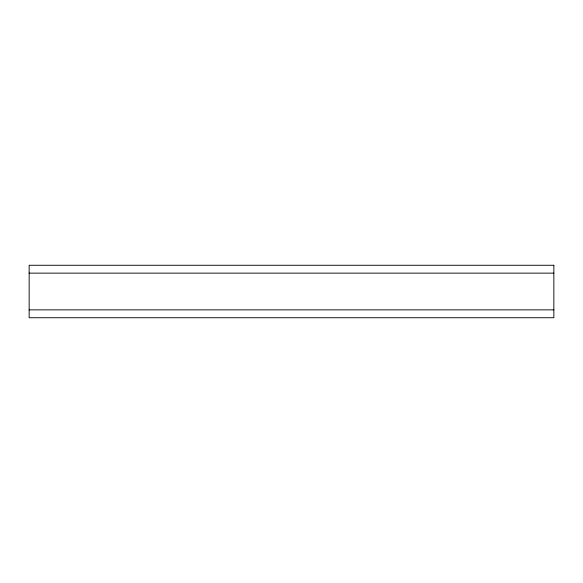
<?xml version="1.0" encoding="UTF-8"?>
<svg xmlns="http://www.w3.org/2000/svg" width="583" height="583" viewBox="0 0 583 583"><rect width="100%" height="100%" fill="white"/><g stroke="black" fill="none" stroke-linecap="round" stroke-linejoin="round"><path stroke-width="0.87" d="M29.15 273.136L553.85 273.136M29.15 309.865L553.85 309.865M553.85 265.265L29.15 265.265L29.15 317.735L553.85 317.735L553.85 265.265"/></g></svg>
